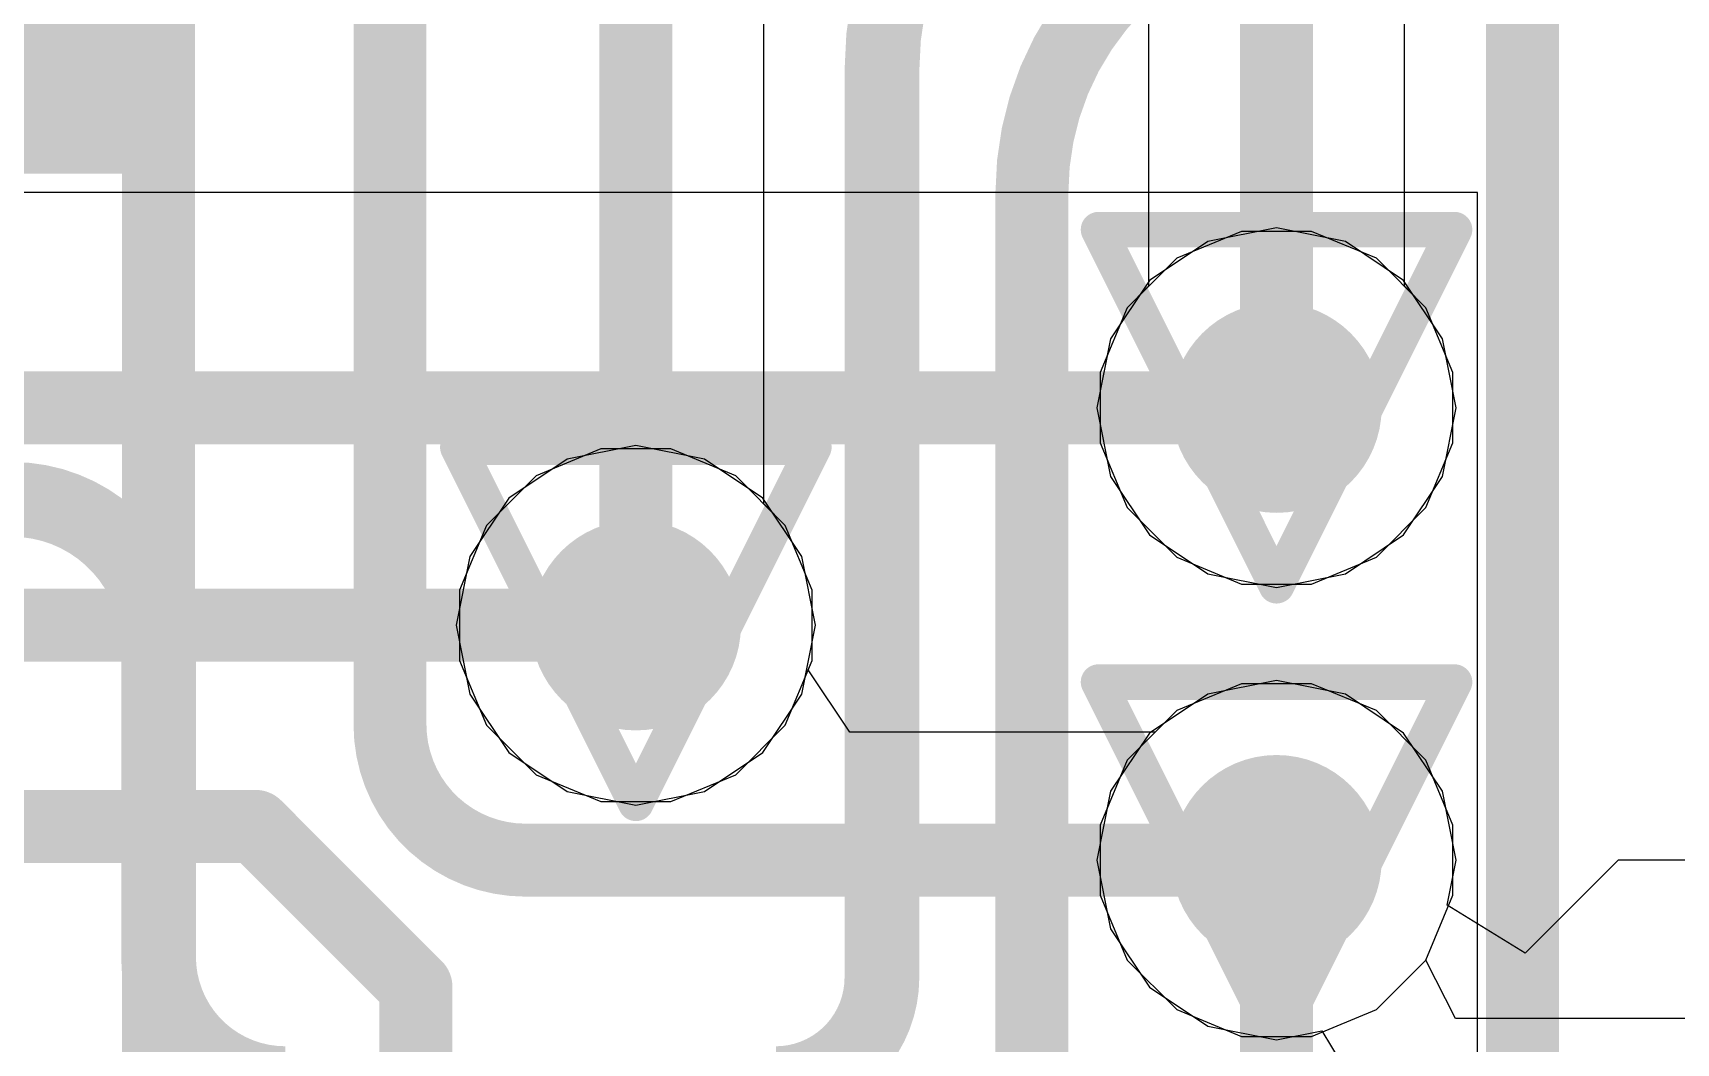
# Model space of a CAD drawing. Header units: inches. Extents: x -6 to 283, y -12 to 154.
# Drawn here: x 64.357 to 66.702, y -3.669 to -2.228 of the extents above; entities that cross this region are included whole.
import ezdxf

# ---------------------------------------------------------------- set-up
doc = ezdxf.new("R2010")
doc.units = ezdxf.units.IN
for name, color, linetype in [('Bottom Layer', 5, 'Continuous'), ('Bottom Overlay', 54, 'Continuous'), ('Bottom Paste', 16, 'Continuous'), ('Bottom Solder', 6, 'Continuous'), ('Drill Drawing', 1, 'Continuous'), ('GND-1', 16, 'Continuous'), ('GND-2', 90, 'Continuous'), ('GND-3', 216, 'Continuous'), ('GND-4', 54, 'Continuous'), ('PWR-1', 156, 'Continuous'), ('PWR-2', 130, 'Continuous'), ('Signal L1', 76, 'Continuous'), ('Signal L2', 6, 'Continuous'), ('Top Layer', 1, 'Continuous'), ('Via Holes', 16, 'Continuous')]:
    doc.layers.add(name, color=color, linetype=linetype)

# ---------------------------------------------------------------- blocks, each defined once
blk = doc.blocks.new('CAP_0201_B_348')
at = {"layer": 'Bottom Layer'}
for points in [[(-0.45, 0.15), (-0.15, 0.15), (-0.15, -0.15), (-0.45, -0.15)], [(0.15, 0.15), (0.45, 0.15), (0.45, -0.15), (0.15, -0.15)]]:
    blk.add_hatch(color=5, dxfattribs=at).paths.add_polyline_path(points)
at = {"layer": 'Bottom Paste'}
for points in [[(-0.45, 0.15), (-0.15, 0.15), (-0.15, -0.15), (-0.45, -0.15)], [(0.15, 0.15), (0.45, 0.15), (0.45, -0.15), (0.15, -0.15)]]:
    blk.add_hatch(color=16, dxfattribs=at).paths.add_polyline_path(points)
at = {"layer": 'Bottom Solder'}
for points in [[(-0.505, 0.205), (-0.095, 0.205), (-0.095, -0.205), (-0.505, -0.205)], [(0.095, 0.205), (0.505, 0.205), (0.505, -0.205), (0.095, -0.205)]]:
    blk.add_hatch(color=6, dxfattribs=at).paths.add_polyline_path(points)
at = {"layer": 'Bottom Overlay'}
for points in [[(-0.5334, 0.2286, 0.127, 0.127, 0), (-0.5334, -0.2286, 0.127, 0.127, 0)], [(-0.5334, 0.2286, 0.127, 0.127, 0), (-0.2032, 0.2286, 0.127, 0.127, 0)], [(0.2032, 0.2286, 0.127, 0.127, 0), (0.5334, 0.2286, 0.127, 0.127, 0)], [(0.5334, 0.2286, 0.127, 0.127, 0), (0.5334, -0.2286, 0.127, 0.127, 0)], [(-0.5334, -0.2286, 0.127, 0.127, 0), (-0.2032, -0.2286, 0.127, 0.127, 0)], [(0.2032, -0.2286, 0.127, 0.127, 0), (0.5334, -0.2286, 0.127, 0.127, 0)]]:
    blk.add_lwpolyline(points, format="xyseb", dxfattribs=at)
for points in [[(-0.5651, 0.2286, 0.0635, 0.0635, 1), (-0.5016, 0.2286, 0.0635, 0.0635, 1)], [(-0.5651, 0.2286, 0.0635, 0.0635, 1), (-0.5016, 0.2286, 0.0635, 0.0635, 1)], [(-0.2349, 0.2286, 0.0635, 0.0635, 1), (-0.1714, 0.2286, 0.0635, 0.0635, 1)], [(0.1714, 0.2286, 0.0635, 0.0635, 1), (0.2349, 0.2286, 0.0635, 0.0635, 1)], [(0.5016, 0.2286, 0.0635, 0.0635, 1), (0.5651, 0.2286, 0.0635, 0.0635, 1)], [(0.5016, 0.2286, 0.0635, 0.0635, 1), (0.5651, 0.2286, 0.0635, 0.0635, 1)], [(-0.5651, -0.2286, 0.0635, 0.0635, 1), (-0.5016, -0.2286, 0.0635, 0.0635, 1)], [(-0.5651, -0.2286, 0.0635, 0.0635, 1), (-0.5016, -0.2286, 0.0635, 0.0635, 1)], [(-0.2349, -0.2286, 0.0635, 0.0635, 1), (-0.1714, -0.2286, 0.0635, 0.0635, 1)], [(0.1714, -0.2286, 0.0635, 0.0635, 1), (0.2349, -0.2286, 0.0635, 0.0635, 1)], [(0.5016, -0.2286, 0.0635, 0.0635, 1), (0.5651, -0.2286, 0.0635, 0.0635, 1)], [(0.5016, -0.2286, 0.0635, 0.0635, 1), (0.5651, -0.2286, 0.0635, 0.0635, 1)]]:
    blk.add_lwpolyline(points, format="xyseb", close=True, dxfattribs=at)

msp = doc.modelspace()

# ---------------------------------------------------------------- hatches: boundary and pattern name
at = {"layer": 'Bottom Layer'}
h = msp.add_hatch(color=5, dxfattribs=at)
edge = h.paths.add_edge_path()
edge.add_arc((66.1318, -2.7623), 0.15, 0, 360)
h = msp.add_hatch(color=5, dxfattribs=at)
edge = h.paths.add_edge_path()
edge.add_arc((65.2174, -3.0727), 0.15, 0, 360)
h = msp.add_hatch(color=5, dxfattribs=at)
edge = h.paths.add_edge_path()
edge.add_arc((66.1318, -3.4078), 0.15, 0, 360)
at = {"layer": 'GND-1'}
h = msp.add_hatch(color=16, dxfattribs=at)
edge = h.paths.add_edge_path()
edge.add_arc((66.1318, -2.7623), 0.15, 0, 360)
h = msp.add_hatch(color=16, dxfattribs=at)
edge = h.paths.add_edge_path()
edge.add_arc((65.2174, -3.0727), 0.15, 0, 360)
h = msp.add_hatch(color=16, dxfattribs=at)
edge = h.paths.add_edge_path()
edge.add_arc((66.1318, -3.4078), 0.15, 0, 360)
at = {"layer": 'GND-2'}
h = msp.add_hatch(color=90, dxfattribs=at)
edge = h.paths.add_edge_path()
edge.add_arc((66.1318, -2.7623), 0.15, 0, 360)
h = msp.add_hatch(color=90, dxfattribs=at)
edge = h.paths.add_edge_path()
edge.add_arc((65.2174, -3.0727), 0.15, 0, 360)
h = msp.add_hatch(color=90, dxfattribs=at)
edge = h.paths.add_edge_path()
edge.add_arc((66.1318, -3.4078), 0.15, 0, 360)
at = {"layer": 'GND-3'}
h = msp.add_hatch(color=216, dxfattribs=at)
edge = h.paths.add_edge_path()
edge.add_arc((66.1318, -2.7623), 0.15, 0, 360)
h = msp.add_hatch(color=216, dxfattribs=at)
edge = h.paths.add_edge_path()
edge.add_arc((65.2174, -3.0727), 0.15, 0, 360)
h = msp.add_hatch(color=216, dxfattribs=at)
edge = h.paths.add_edge_path()
edge.add_arc((66.1318, -3.4078), 0.15, 0, 360)
at = {"layer": 'GND-4'}
h = msp.add_hatch(color=54, dxfattribs=at)
edge = h.paths.add_edge_path()
edge.add_arc((66.1318, -2.7623), 0.15, 0, 360)
h = msp.add_hatch(color=54, dxfattribs=at)
edge = h.paths.add_edge_path()
edge.add_arc((65.2174, -3.0727), 0.15, 0, 360)
h = msp.add_hatch(color=54, dxfattribs=at)
edge = h.paths.add_edge_path()
edge.add_arc((66.1318, -3.4078), 0.15, 0, 360)
at = {"layer": 'PWR-1'}
h = msp.add_hatch(color=156, dxfattribs=at)
edge = h.paths.add_edge_path()
edge.add_arc((66.1318, -2.7623), 0.15, 0, 360)
h = msp.add_hatch(color=156, dxfattribs=at)
edge = h.paths.add_edge_path()
edge.add_arc((65.2174, -3.0727), 0.15, 0, 360)
h = msp.add_hatch(color=156, dxfattribs=at)
edge = h.paths.add_edge_path()
edge.add_arc((66.1318, -3.4078), 0.15, 0, 360)
at = {"layer": 'PWR-2'}
h = msp.add_hatch(color=130, dxfattribs=at)
edge = h.paths.add_edge_path()
edge.add_arc((66.1318, -2.7623), 0.15, 0, 360)
h = msp.add_hatch(color=130, dxfattribs=at)
edge = h.paths.add_edge_path()
edge.add_arc((65.2174, -3.0727), 0.15, 0, 360)
h = msp.add_hatch(color=130, dxfattribs=at)
edge = h.paths.add_edge_path()
edge.add_arc((66.1318, -3.4078), 0.15, 0, 360)
at = {"layer": 'Signal L1'}
h = msp.add_hatch(color=76, dxfattribs=at)
edge = h.paths.add_edge_path()
edge.add_arc((66.1318, -2.7623), 0.15, 0, 360)
h = msp.add_hatch(color=76, dxfattribs=at)
edge = h.paths.add_edge_path()
edge.add_arc((65.2174, -3.0727), 0.15, 0, 360)
h = msp.add_hatch(color=76, dxfattribs=at)
edge = h.paths.add_edge_path()
edge.add_arc((66.1318, -3.4078), 0.15, 0, 360)
at = {"layer": 'Signal L2'}
h = msp.add_hatch(color=6, dxfattribs=at)
edge = h.paths.add_edge_path()
edge.add_arc((66.1318, -2.7623), 0.15, 0, 360)
h = msp.add_hatch(color=6, dxfattribs=at)
edge = h.paths.add_edge_path()
edge.add_arc((65.2174, -3.0727), 0.15, 0, 360)
h = msp.add_hatch(color=6, dxfattribs=at)
edge = h.paths.add_edge_path()
edge.add_arc((66.1318, -3.4078), 0.15, 0, 360)
at = {"layer": 'Top Layer'}
h = msp.add_hatch(color=1, dxfattribs=at)
edge = h.paths.add_edge_path()
edge.add_arc((66.1318, -2.7623), 0.15, 0, 360)
h = msp.add_hatch(color=1, dxfattribs=at)
edge = h.paths.add_edge_path()
edge.add_arc((65.2174, -3.0727), 0.15, 0, 360)
h = msp.add_hatch(color=1, dxfattribs=at)
edge = h.paths.add_edge_path()
edge.add_arc((66.1318, -3.4078), 0.15, 0, 360)
at = {"layer": 'Via Holes'}
h = msp.add_hatch(color=7, dxfattribs=at)
edge = h.paths.add_edge_path()
edge.add_arc((66.1318, -2.7623), 0.075, 0, 360)
h = msp.add_hatch(color=7, dxfattribs=at)
edge = h.paths.add_edge_path()
edge.add_arc((65.2174, -3.0727), 0.075, 0, 360)
h = msp.add_hatch(color=7, dxfattribs=at)
edge = h.paths.add_edge_path()
edge.add_arc((66.1318, -3.4078), 0.075, 0, 360)

# ---------------------------------------------------------------- linework, layer by layer
at = {"layer": 'Bottom Layer'}
for points in [[(66.483, -4.4821, 0.1041, 0.1041, 0), (66.483, 1.6585, 0.1041, 0.1041, 0)], [(65.5686, -2.2816, 0.1067, 0.1067, -0.198912), (65.7126, -1.934, 0.1067, 0.1067, 0)], [(65.7827, -2.4553, 0.1041, 0.1041, -0.198623), (65.9052, -2.1591, 0.1041, 0.1041, 0)], [(65.5686, -3.5753, 0.1067, 0.1067, 0), (65.5686, -2.2816, 0.1067, 0.1067, 0)], [(65.7827, -4.1951, 0.1041, 0.1041, 0), (65.7827, -2.4553, 0.1041, 0.1041, 0)], [(63.1529, -2.8931, 0.1067, 0.1067, 0), (64.3272, -2.8931, 0.1067, 0.1067, 0)], [(64.3272, -2.8931, 0.1067, 0.1067, -0.414214), (64.5362, -3.1021, 0.1067, 0.1067, 0)], [(64.5362, -3.5459, 0.1067, 0.1067, 0), (64.5362, -3.1021, 0.1067, 0.1067, 0)], [(64.7171, -3.7267, 0.1067, 0.1067, -0.414214), (64.5362, -3.5459, 0.1067, 0.1067, 0)], [(65.5686, -3.5753, 0.1067, 0.1067, -0.414214), (65.4172, -3.7267, 0.1067, 0.1067, 0)]]:
    msp.add_lwpolyline(points, format="xyseb", dxfattribs=at)
for points in [[(65.542, -2.2816, 0.0533, 0.0533, 1), (65.5953, -2.2816, 0.0533, 0.0533, 1)], [(65.542, -2.2816, 0.0533, 0.0533, 1), (65.5953, -2.2816, 0.0533, 0.0533, 1)], [(65.7566, -2.4553, 0.0521, 0.0521, 1), (65.8087, -2.4553, 0.0521, 0.0521, 1)], [(65.7566, -2.4553, 0.0521, 0.0521, 1), (65.8087, -2.4553, 0.0521, 0.0521, 1)], [(64.3005, -2.8931, 0.0533, 0.0533, 1), (64.3539, -2.8931, 0.0533, 0.0533, 1)], [(64.3005, -2.8931, 0.0533, 0.0533, 1), (64.3539, -2.8931, 0.0533, 0.0533, 1)], [(64.5096, -3.1021, 0.0533, 0.0533, 1), (64.5629, -3.1021, 0.0533, 0.0533, 1)], [(64.5096, -3.1021, 0.0533, 0.0533, 1), (64.5629, -3.1021, 0.0533, 0.0533, 1)], [(64.5096, -3.5459, 0.0533, 0.0533, 1), (64.5629, -3.5459, 0.0533, 0.0533, 1)], [(64.5096, -3.5459, 0.0533, 0.0533, 1), (64.5629, -3.5459, 0.0533, 0.0533, 1)], [(65.542, -3.5753, 0.0533, 0.0533, 1), (65.5953, -3.5753, 0.0533, 0.0533, 1)], [(65.542, -3.5753, 0.0533, 0.0533, 1), (65.5953, -3.5753, 0.0533, 0.0533, 1)]]:
    msp.add_lwpolyline(points, format="xyseb", close=True, dxfattribs=at)
at = {"layer": 'Drill Drawing'}
for points in [[(65.8778, -2.5083, 0.0508, 0.0508, 0), (66.3858, -2.5083, 0.0508, 0.0508, 0)], [(65.8778, -2.5083, 0.0508, 0.0508, 0), (66.1318, -3.0163, 0.0508, 0.0508, 0)], [(66.1318, -3.0163, 0.0508, 0.0508, 0), (66.3858, -2.5083, 0.0508, 0.0508, 0)], [(64.9634, -2.8187, 0.0508, 0.0508, 0), (65.4714, -2.8187, 0.0508, 0.0508, 0)], [(64.9634, -2.8187, 0.0508, 0.0508, 0), (65.2174, -3.3267, 0.0508, 0.0508, 0)], [(65.2174, -3.3267, 0.0508, 0.0508, 0), (65.4714, -2.8187, 0.0508, 0.0508, 0)], [(65.8778, -3.1538, 0.0508, 0.0508, 0), (66.3858, -3.1538, 0.0508, 0.0508, 0)], [(65.8778, -3.1538, 0.0508, 0.0508, 0), (66.1318, -3.6618, 0.0508, 0.0508, 0)], [(66.1318, -3.6618, 0.0508, 0.0508, 0), (66.3858, -3.1538, 0.0508, 0.0508, 0)]]:
    msp.add_lwpolyline(points, format="xyseb", dxfattribs=at)
for points in [[(65.8651, -2.5083, 0.0254, 0.0254, 1), (65.8905, -2.5083, 0.0254, 0.0254, 1)], [(65.8651, -2.5083, 0.0254, 0.0254, 1), (65.8905, -2.5083, 0.0254, 0.0254, 1)], [(66.3731, -2.5083, 0.0254, 0.0254, 1), (66.3985, -2.5083, 0.0254, 0.0254, 1)], [(66.3731, -2.5083, 0.0254, 0.0254, 1), (66.3985, -2.5083, 0.0254, 0.0254, 1)], [(64.9507, -2.8187, 0.0254, 0.0254, 1), (64.9761, -2.8187, 0.0254, 0.0254, 1)], [(64.9507, -2.8187, 0.0254, 0.0254, 1), (64.9761, -2.8187, 0.0254, 0.0254, 1)], [(65.4587, -2.8187, 0.0254, 0.0254, 1), (65.4841, -2.8187, 0.0254, 0.0254, 1)], [(65.4587, -2.8187, 0.0254, 0.0254, 1), (65.4841, -2.8187, 0.0254, 0.0254, 1)], [(66.1191, -3.0163, 0.0254, 0.0254, 1), (66.1445, -3.0163, 0.0254, 0.0254, 1)], [(66.1191, -3.0163, 0.0254, 0.0254, 1), (66.1445, -3.0163, 0.0254, 0.0254, 1)], [(65.8651, -3.1538, 0.0254, 0.0254, 1), (65.8905, -3.1538, 0.0254, 0.0254, 1)], [(65.8651, -3.1538, 0.0254, 0.0254, 1), (65.8905, -3.1538, 0.0254, 0.0254, 1)], [(66.3731, -3.1538, 0.0254, 0.0254, 1), (66.3985, -3.1538, 0.0254, 0.0254, 1)], [(66.3731, -3.1538, 0.0254, 0.0254, 1), (66.3985, -3.1538, 0.0254, 0.0254, 1)], [(65.2047, -3.3267, 0.0254, 0.0254, 1), (65.2301, -3.3267, 0.0254, 0.0254, 1)], [(65.2047, -3.3267, 0.0254, 0.0254, 1), (65.2301, -3.3267, 0.0254, 0.0254, 1)], [(66.1191, -3.6618, 0.0254, 0.0254, 1), (66.1445, -3.6618, 0.0254, 0.0254, 1)], [(66.1191, -3.6618, 0.0254, 0.0254, 1), (66.1445, -3.6618, 0.0254, 0.0254, 1)]]:
    msp.add_lwpolyline(points, format="xyseb", close=True, dxfattribs=at)
at = {"layer": 'GND-1'}
for p, q in [((66.0818, -2.5107), (65.9893, -2.549)), ((66.1818, -2.5107), (66.0818, -2.5107)), ((66.2743, -2.549), (66.1818, -2.5107)), ((65.9893, -2.549), (65.9185, -2.6198)), ((66.3451, -2.6198), (66.2743, -2.549)), ((65.9185, -2.6198), (65.8802, -2.7123)), ((66.3834, -2.7123), (66.3451, -2.6198)), ((65.8802, -2.7123), (65.8802, -2.8123)), ((66.3834, -2.8123), (66.3834, -2.7123)), ((65.8802, -2.8123), (65.9185, -2.9048)), ((66.3451, -2.9048), (66.3834, -2.8123)), ((65.1674, -2.8211), (65.0749, -2.8594)), ((65.2674, -2.8211), (65.1674, -2.8211)), ((65.3599, -2.8594), (65.2674, -2.8211)), ((65.0749, -2.8594), (65.0041, -2.9302)), ((65.4307, -2.9302), (65.3599, -2.8594)), ((65.9185, -2.9048), (65.9893, -2.9756)), ((66.2743, -2.9756), (66.3451, -2.9048)), ((65.0041, -2.9302), (64.9658, -3.0227)), ((65.469, -3.0227), (65.4307, -2.9302)), ((65.9893, -2.9756), (66.0818, -3.0139)), ((66.1818, -3.0139), (66.2743, -2.9756)), ((64.9658, -3.0227), (64.9658, -3.1228)), ((65.469, -3.1228), (65.469, -3.0227)), ((66.0818, -3.0139), (66.1818, -3.0139)), ((64.9658, -3.1228), (65.0041, -3.2152)), ((65.4307, -3.2152), (65.469, -3.1228)), ((66.0818, -3.1562), (65.9893, -3.1945)), ((66.1818, -3.1562), (66.0818, -3.1562)), ((66.2743, -3.1945), (66.1818, -3.1562)), ((65.9893, -3.1945), (65.9185, -3.2653)), ((66.3451, -3.2653), (66.2743, -3.1945)), ((65.0041, -3.2152), (65.0749, -3.286)), ((65.3599, -3.286), (65.4307, -3.2152)), ((65.9185, -3.2653), (65.8802, -3.3577)), ((66.3834, -3.3577), (66.3451, -3.2653)), ((65.0749, -3.286), (65.1674, -3.3243)), ((65.2674, -3.3243), (65.3599, -3.286)), ((65.1674, -3.3243), (65.2674, -3.3243)), ((65.8802, -3.3577), (65.8802, -3.4578)), ((66.3834, -3.4578), (66.3834, -3.3577)), ((65.8802, -3.4578), (65.9185, -3.5503)), ((66.3451, -3.5503), (66.3834, -3.4578)), ((65.9185, -3.5503), (65.9893, -3.6211)), ((66.2743, -3.6211), (66.3451, -3.5503)), ((65.9893, -3.6211), (66.0818, -3.6594)), ((66.1818, -3.6594), (66.2743, -3.6211)), ((66.0818, -3.6594), (66.1818, -3.6594))]:
    msp.add_line(p, q, dxfattribs=at)
at = {"layer": 'GND-2'}
for p, q in [((66.0818, -2.5107), (65.9893, -2.549)), ((66.1818, -2.5107), (66.0818, -2.5107)), ((66.2743, -2.549), (66.1818, -2.5107)), ((65.9893, -2.549), (65.9185, -2.6198)), ((66.3451, -2.6198), (66.2743, -2.549)), ((65.9185, -2.6198), (65.8802, -2.7123)), ((66.3834, -2.7123), (66.3451, -2.6198)), ((65.8802, -2.7123), (65.8802, -2.8123)), ((66.3834, -2.8123), (66.3834, -2.7123)), ((65.8802, -2.8123), (65.9185, -2.9048)), ((66.3451, -2.9048), (66.3834, -2.8123)), ((65.1674, -2.8211), (65.0749, -2.8594)), ((65.2674, -2.8211), (65.1674, -2.8211)), ((65.3599, -2.8594), (65.2674, -2.8211)), ((65.0749, -2.8594), (65.0041, -2.9302)), ((65.4307, -2.9302), (65.3599, -2.8594)), ((65.9185, -2.9048), (65.9893, -2.9756)), ((66.2743, -2.9756), (66.3451, -2.9048)), ((65.0041, -2.9302), (64.9658, -3.0227)), ((65.469, -3.0227), (65.4307, -2.9302)), ((65.9893, -2.9756), (66.0818, -3.0139)), ((66.1818, -3.0139), (66.2743, -2.9756)), ((64.9658, -3.0227), (64.9658, -3.1228)), ((65.469, -3.1228), (65.469, -3.0227)), ((66.0818, -3.0139), (66.1818, -3.0139)), ((64.9658, -3.1228), (65.0041, -3.2152)), ((65.4307, -3.2152), (65.469, -3.1228)), ((66.0818, -3.1562), (65.9893, -3.1945)), ((66.1818, -3.1562), (66.0818, -3.1562)), ((66.2743, -3.1945), (66.1818, -3.1562)), ((65.9893, -3.1945), (65.9185, -3.2653)), ((66.3451, -3.2653), (66.2743, -3.1945)), ((65.0041, -3.2152), (65.0749, -3.286)), ((65.3599, -3.286), (65.4307, -3.2152)), ((65.9185, -3.2653), (65.8802, -3.3577)), ((66.3834, -3.3577), (66.3451, -3.2653)), ((65.0749, -3.286), (65.1674, -3.3243)), ((65.2674, -3.3243), (65.3599, -3.286)), ((65.1674, -3.3243), (65.2674, -3.3243)), ((65.8802, -3.3577), (65.8802, -3.4578)), ((66.3834, -3.4578), (66.3834, -3.3577)), ((65.8802, -3.4578), (65.9185, -3.5503)), ((66.3451, -3.5503), (66.3834, -3.4578)), ((65.9185, -3.5503), (65.9893, -3.6211)), ((66.2743, -3.6211), (66.3451, -3.5503)), ((65.9893, -3.6211), (66.0818, -3.6594)), ((66.1818, -3.6594), (66.2743, -3.6211)), ((66.0818, -3.6594), (66.1818, -3.6594))]:
    msp.add_line(p, q, dxfattribs=at)
at = {"layer": 'GND-3'}
for p, q in [((66.0818, -2.5107), (65.9893, -2.549)), ((66.1818, -2.5107), (66.0818, -2.5107)), ((66.2743, -2.549), (66.1818, -2.5107)), ((65.9893, -2.549), (65.9185, -2.6198)), ((66.3451, -2.6198), (66.2743, -2.549)), ((65.9185, -2.6198), (65.8802, -2.7123)), ((66.3834, -2.7123), (66.3451, -2.6198)), ((65.8802, -2.7123), (65.8802, -2.8123)), ((66.3834, -2.8123), (66.3834, -2.7123)), ((65.8802, -2.8123), (65.9185, -2.9048)), ((66.3451, -2.9048), (66.3834, -2.8123)), ((65.1674, -2.8211), (65.0749, -2.8594)), ((65.2674, -2.8211), (65.1674, -2.8211)), ((65.3599, -2.8594), (65.2674, -2.8211)), ((65.0749, -2.8594), (65.0041, -2.9302)), ((65.4307, -2.9302), (65.3599, -2.8594)), ((65.9185, -2.9048), (65.9893, -2.9756)), ((66.2743, -2.9756), (66.3451, -2.9048)), ((65.0041, -2.9302), (64.9658, -3.0227)), ((65.469, -3.0227), (65.4307, -2.9302)), ((65.9893, -2.9756), (66.0818, -3.0139)), ((66.1818, -3.0139), (66.2743, -2.9756)), ((64.9658, -3.0227), (64.9658, -3.1228)), ((65.469, -3.1228), (65.469, -3.0227)), ((66.0818, -3.0139), (66.1818, -3.0139)), ((64.9658, -3.1228), (65.0041, -3.2152)), ((65.4307, -3.2152), (65.469, -3.1228)), ((66.0818, -3.1562), (65.9893, -3.1945)), ((66.1818, -3.1562), (66.0818, -3.1562)), ((66.2743, -3.1945), (66.1818, -3.1562)), ((65.9893, -3.1945), (65.9185, -3.2653)), ((66.3451, -3.2653), (66.2743, -3.1945)), ((65.0041, -3.2152), (65.0749, -3.286)), ((65.3599, -3.286), (65.4307, -3.2152)), ((65.9185, -3.2653), (65.8802, -3.3577)), ((66.3834, -3.3577), (66.3451, -3.2653)), ((65.0749, -3.286), (65.1674, -3.3243)), ((65.2674, -3.3243), (65.3599, -3.286)), ((65.1674, -3.3243), (65.2674, -3.3243)), ((65.8802, -3.3577), (65.8802, -3.4578)), ((66.3834, -3.4578), (66.3834, -3.3577)), ((65.8802, -3.4578), (65.9185, -3.5503)), ((66.3451, -3.5503), (66.3834, -3.4578)), ((65.9185, -3.5503), (65.9893, -3.6211)), ((66.2743, -3.6211), (66.3451, -3.5503)), ((65.9893, -3.6211), (66.0818, -3.6594)), ((66.1818, -3.6594), (66.2743, -3.6211)), ((66.0818, -3.6594), (66.1818, -3.6594))]:
    msp.add_line(p, q, dxfattribs=at)
at = {"layer": 'GND-4'}
for p, q in [((66.0818, -2.5107), (65.9893, -2.549)), ((66.1818, -2.5107), (66.0818, -2.5107)), ((66.2743, -2.549), (66.1818, -2.5107)), ((65.9893, -2.549), (65.9185, -2.6198)), ((66.3451, -2.6198), (66.2743, -2.549)), ((65.9185, -2.6198), (65.8802, -2.7123)), ((66.3834, -2.7123), (66.3451, -2.6198)), ((65.8802, -2.7123), (65.8802, -2.8123)), ((66.3834, -2.8123), (66.3834, -2.7123)), ((65.8802, -2.8123), (65.9185, -2.9048)), ((66.3451, -2.9048), (66.3834, -2.8123)), ((65.1674, -2.8211), (65.0749, -2.8594)), ((65.2674, -2.8211), (65.1674, -2.8211)), ((65.3599, -2.8594), (65.2674, -2.8211)), ((65.0749, -2.8594), (65.0041, -2.9302)), ((65.4307, -2.9302), (65.3599, -2.8594)), ((65.9185, -2.9048), (65.9893, -2.9756)), ((66.2743, -2.9756), (66.3451, -2.9048)), ((65.0041, -2.9302), (64.9658, -3.0227)), ((65.469, -3.0227), (65.4307, -2.9302)), ((65.9893, -2.9756), (66.0818, -3.0139)), ((66.1818, -3.0139), (66.2743, -2.9756)), ((64.9658, -3.0227), (64.9658, -3.1228)), ((65.469, -3.1228), (65.469, -3.0227)), ((66.0818, -3.0139), (66.1818, -3.0139)), ((64.9658, -3.1228), (65.0041, -3.2152)), ((65.4307, -3.2152), (65.469, -3.1228)), ((66.0818, -3.1562), (65.9893, -3.1945)), ((66.1818, -3.1562), (66.0818, -3.1562)), ((66.2743, -3.1945), (66.1818, -3.1562)), ((65.9893, -3.1945), (65.9185, -3.2653)), ((66.3451, -3.2653), (66.2743, -3.1945)), ((65.0041, -3.2152), (65.0749, -3.286)), ((65.3599, -3.286), (65.4307, -3.2152)), ((65.9185, -3.2653), (65.8802, -3.3577)), ((66.3834, -3.3577), (66.3451, -3.2653)), ((65.0749, -3.286), (65.1674, -3.3243)), ((65.2674, -3.3243), (65.3599, -3.286)), ((65.1674, -3.3243), (65.2674, -3.3243)), ((65.8802, -3.3577), (65.8802, -3.4578)), ((66.3834, -3.4578), (66.3834, -3.3577)), ((65.8802, -3.4578), (65.9185, -3.5503)), ((66.3451, -3.5503), (66.3834, -3.4578)), ((65.9185, -3.5503), (65.9893, -3.6211)), ((66.2743, -3.6211), (66.3451, -3.5503)), ((65.9893, -3.6211), (66.0818, -3.6594)), ((66.1818, -3.6594), (66.2743, -3.6211)), ((66.0818, -3.6594), (66.1818, -3.6594))]:
    msp.add_line(p, q, dxfattribs=at)
at = {"layer": 'PWR-1'}
for p, q in [((66.1318, -2.5058), (66.0336, -2.5253)), ((66.23, -2.5253), (66.1318, -2.5058)), ((66.0336, -2.5253), (65.9504, -2.5809)), ((66.3132, -2.5809), (66.23, -2.5253)), ((65.9504, -2.5809), (65.8948, -2.6641)), ((66.3688, -2.6641), (66.3132, -2.5809)), ((65.8948, -2.6641), (65.8753, -2.7623)), ((66.3883, -2.7623), (66.3688, -2.6641)), ((65.8753, -2.7623), (65.8948, -2.8605)), ((66.3688, -2.8605), (66.3883, -2.7623)), ((65.1192, -2.8357), (65.036, -2.8913)), ((65.2174, -2.8162), (65.1192, -2.8357)), ((65.3156, -2.8357), (65.2174, -2.8162)), ((65.3988, -2.8913), (65.3156, -2.8357)), ((65.8948, -2.8605), (65.9504, -2.9437)), ((66.3132, -2.9437), (66.3688, -2.8605)), ((65.036, -2.8913), (64.9804, -2.9745)), ((65.4544, -2.9745), (65.3988, -2.8913)), ((65.9504, -2.9437), (66.0336, -2.9993)), ((66.23, -2.9993), (66.3132, -2.9437)), ((64.9804, -2.9745), (64.9609, -3.0727)), ((65.4739, -3.0727), (65.4544, -2.9745)), ((66.0336, -2.9993), (66.1318, -3.0188)), ((66.1318, -3.0188), (66.23, -2.9993)), ((64.9609, -3.0727), (64.9804, -3.1709)), ((65.4544, -3.1709), (65.4739, -3.0727)), ((66.1318, -3.1513), (66.0336, -3.1708)), ((66.23, -3.1708), (66.1318, -3.1513)), ((64.9804, -3.1709), (65.036, -3.2541)), ((65.3988, -3.2541), (65.4544, -3.1709)), ((66.0336, -3.1708), (65.9504, -3.2264)), ((66.3132, -3.2264), (66.23, -3.1708)), ((65.9504, -3.2264), (65.8948, -3.3096)), ((66.3688, -3.3096), (66.3132, -3.2264)), ((65.036, -3.2541), (65.1192, -3.3097)), ((65.3156, -3.3097), (65.3988, -3.2541)), ((65.1192, -3.3097), (65.2174, -3.3292)), ((65.2174, -3.3292), (65.3156, -3.3097)), ((65.8948, -3.3096), (65.8753, -3.4078)), ((66.3883, -3.4078), (66.3688, -3.3096)), ((65.8753, -3.4078), (65.8948, -3.506)), ((66.3755, -3.4722), (66.3883, -3.4078)), ((66.6196, -3.4078), (66.4868, -3.5405)), ((79.5226, -3.4078), (66.6196, -3.4078)), ((66.4868, -3.5405), (66.3755, -3.4722)), ((65.8948, -3.506), (65.9504, -3.5892)), ((65.9504, -3.5892), (66.0336, -3.6448)), ((66.0336, -3.6448), (66.1318, -3.6643)), ((66.1318, -3.6643), (66.1962, -3.6515)), ((66.1962, -3.6515), (66.2646, -3.7628))]:
    msp.add_line(p, q, dxfattribs=at)
at = {"layer": 'PWR-2'}
for p, q in [((66.4186, -2.4553), (63.9256, -2.4553)), ((66.4186, -6.5114), (66.4186, -2.4553))]:
    msp.add_line(p, q, dxfattribs=at)
for points in [[(62.9136, -2.7623, 0.1041, 0.1041, 0), (66.1318, -2.7623, 0.1041, 0.1041, 0)], [(62.8424, -3.0727, 0.1041, 0.1041, 0), (65.2174, -3.0727, 0.1041, 0.1041, 0)], [(62.7553, -3.3596, 0.1041, 0.1041, 0), (64.6745, -3.3596, 0.1041, 0.1041, 0)], [(64.6745, -3.3596, 0.1041, 0.1041, 0), (64.9035, -3.5887, 0.1041, 0.1041, 0)], [(66.1318, -4.8019, 0.1041, 0.1041, 0), (66.1318, -3.4078, 0.1041, 0.1041, 0)], [(64.9035, -4.0506, 0.1041, 0.1041, 0), (64.9035, -3.5887, 0.1041, 0.1041, 0)]]:
    msp.add_lwpolyline(points, format="xyseb", dxfattribs=at)
for points in [[(66.1058, -2.7623, 0.0521, 0.0521, 1), (66.1578, -2.7623, 0.0521, 0.0521, 1)], [(65.1914, -3.0727, 0.0521, 0.0521, 1), (65.2434, -3.0727, 0.0521, 0.0521, 1)], [(64.6485, -3.3596, 0.0521, 0.0521, 1), (64.7005, -3.3596, 0.0521, 0.0521, 1)], [(64.6485, -3.3596, 0.0521, 0.0521, 1), (64.7005, -3.3596, 0.0521, 0.0521, 1)], [(66.1058, -3.4078, 0.0521, 0.0521, 1), (66.1578, -3.4078, 0.0521, 0.0521, 1)], [(64.8775, -3.5887, 0.0521, 0.0521, 1), (64.9296, -3.5887, 0.0521, 0.0521, 1)], [(64.8775, -3.5887, 0.0521, 0.0521, 1), (64.9296, -3.5887, 0.0521, 0.0521, 1)]]:
    msp.add_lwpolyline(points, format="xyseb", close=True, dxfattribs=at)
at = {"layer": 'Signal L2'}
for p, q in [((66.0818, -2.5107), (65.9893, -2.549)), ((66.1818, -2.5107), (66.0818, -2.5107)), ((66.2743, -2.549), (66.1818, -2.5107)), ((65.9893, -2.549), (65.9185, -2.6198)), ((66.3451, -2.6198), (66.2743, -2.549)), ((65.9185, -2.6198), (65.8802, -2.7123)), ((66.3834, -2.7123), (66.3451, -2.6198)), ((65.8802, -2.7123), (65.8802, -2.8123)), ((66.3834, -2.8123), (66.3834, -2.7123)), ((65.8802, -2.8123), (65.9185, -2.9048)), ((66.3451, -2.9048), (66.3834, -2.8123)), ((65.1674, -2.8211), (65.0749, -2.8594)), ((65.2674, -2.8211), (65.1674, -2.8211)), ((65.3599, -2.8594), (65.2674, -2.8211)), ((65.0749, -2.8594), (65.0041, -2.9302)), ((65.4307, -2.9302), (65.3599, -2.8594)), ((65.9185, -2.9048), (65.9893, -2.9756)), ((66.2743, -2.9756), (66.3451, -2.9048)), ((65.0041, -2.9302), (64.9658, -3.0227)), ((65.469, -3.0227), (65.4307, -2.9302)), ((65.9893, -2.9756), (66.0818, -3.0139)), ((66.1818, -3.0139), (66.2743, -2.9756)), ((64.9658, -3.0227), (64.9658, -3.1228)), ((65.469, -3.1228), (65.469, -3.0227)), ((66.0818, -3.0139), (66.1818, -3.0139)), ((64.9658, -3.1228), (65.0041, -3.2152)), ((65.4307, -3.2152), (65.469, -3.1228)), ((66.0818, -3.1562), (65.9893, -3.1945)), ((66.1818, -3.1562), (66.0818, -3.1562)), ((66.2743, -3.1945), (66.1818, -3.1562)), ((65.9893, -3.1945), (65.9185, -3.2653)), ((66.3451, -3.2653), (66.2743, -3.1945)), ((65.0041, -3.2152), (65.0749, -3.286)), ((65.3599, -3.286), (65.4307, -3.2152)), ((65.9185, -3.2653), (65.8802, -3.3577)), ((66.3834, -3.3577), (66.3451, -3.2653)), ((65.0749, -3.286), (65.1674, -3.3243)), ((65.2674, -3.3243), (65.3599, -3.286)), ((65.1674, -3.3243), (65.2674, -3.3243)), ((65.8802, -3.3577), (65.8802, -3.4578)), ((66.3834, -3.4578), (66.3834, -3.3577)), ((65.8802, -3.4578), (65.9185, -3.5503)), ((66.3451, -3.5503), (66.3834, -3.4578)), ((65.9185, -3.5503), (65.9893, -3.6211)), ((66.2743, -3.6211), (66.3451, -3.5503)), ((65.9893, -3.6211), (66.0818, -3.6594)), ((66.1818, -3.6594), (66.2743, -3.6211)), ((66.0818, -3.6594), (66.1818, -3.6594))]:
    msp.add_line(p, q, dxfattribs=at)
at = {"layer": 'Top Layer'}
for p, q in [((65.4, -2.8995), (65.4, -0.9211)), ((65.9492, -0.9211), (65.9492, -2.5891)), ((66.3144, -2.5891), (66.3144, -0.9211)), ((65.9492, -2.5891), (65.9185, -2.6198)), ((66.3451, -2.6198), (66.3144, -2.5891)), ((65.9185, -2.6198), (65.8802, -2.7123)), ((66.3834, -2.7123), (66.3451, -2.6198)), ((65.8802, -2.7123), (65.8802, -2.8123)), ((66.3834, -2.8123), (66.3834, -2.7123)), ((65.8802, -2.8123), (65.9185, -2.9048)), ((66.3451, -2.9048), (66.3834, -2.8123)), ((65.4307, -2.9302), (65.4, -2.8995)), ((65.9185, -2.9048), (65.9893, -2.9756)), ((66.2743, -2.9756), (66.3451, -2.9048)), ((65.469, -3.0227), (65.4307, -2.9302)), ((65.9893, -2.9756), (66.0818, -3.0139)), ((66.1818, -3.0139), (66.2743, -2.9756)), ((65.469, -3.1228), (65.469, -3.0227)), ((66.0818, -3.0139), (66.1818, -3.0139)), ((65.4634, -3.1363), (65.469, -3.1228)), ((65.5228, -3.2252), (65.4634, -3.1363)), ((66.0818, -3.1562), (65.9893, -3.1945)), ((66.1818, -3.1562), (66.0818, -3.1562)), ((66.2743, -3.1945), (66.1818, -3.1562)), ((65.9893, -3.1945), (65.9586, -3.2252)), ((66.3451, -3.2653), (66.2743, -3.1945)), ((65.9586, -3.2252), (65.5228, -3.2252)), ((66.3834, -3.3577), (66.3451, -3.2653)), ((66.3834, -3.4578), (66.3834, -3.3577)), ((66.3451, -3.5503), (66.3834, -3.4578)), ((66.3872, -3.6339), (66.3451, -3.5503)), ((67.0531, -3.6339), (66.3872, -3.6339))]:
    msp.add_line(p, q, dxfattribs=at)
for points in [[(66.1318, -2.7623, 0.1041, 0.1041, 0), (66.1318, 0.0327, 0.1041, 0.1041, 0)], [(65.2174, -3.0727, 0.1041, 0.1041, 0), (65.2174, -0.0537, 0.1041, 0.1041, 0)], [(64.8665, -3.2144, 0.1041, 0.1041, 0), (64.8665, -0.2668, 0.1041, 0.1041, 0)], [(64.5362, -3.8933, 0.1041, 0.1041, 0), (64.5362, -0.5661, 0.1041, 0.1041, 0)], [(65.0599, -3.4078, 0.1041, 0.1041, -0.414214), (64.8665, -3.2144, 0.1041, 0.1041, 0)], [(65.0599, -3.4078, 0.1041, 0.1041, 0), (66.1318, -3.4078, 0.1041, 0.1041, 0)]]:
    msp.add_lwpolyline(points, format="xyseb", dxfattribs=at)
for points in [[(66.1058, -2.7623, 0.0521, 0.0521, 1), (66.1578, -2.7623, 0.0521, 0.0521, 1)], [(65.1914, -3.0727, 0.0521, 0.0521, 1), (65.2434, -3.0727, 0.0521, 0.0521, 1)], [(64.8405, -3.2144, 0.0521, 0.0521, 1), (64.8925, -3.2144, 0.0521, 0.0521, 1)], [(64.8405, -3.2144, 0.0521, 0.0521, 1), (64.8925, -3.2144, 0.0521, 0.0521, 1)], [(65.0339, -3.4078, 0.0521, 0.0521, 1), (65.086, -3.4078, 0.0521, 0.0521, 1)], [(65.0339, -3.4078, 0.0521, 0.0521, 1), (65.086, -3.4078, 0.0521, 0.0521, 1)], [(66.1058, -3.4078, 0.0521, 0.0521, 1), (66.1578, -3.4078, 0.0521, 0.0521, 1)]]:
    msp.add_lwpolyline(points, format="xyseb", close=True, dxfattribs=at)

# ---------------------------------------------------------------- block references
at = {"rotation": 90}
msp.add_blockref('CAP_0201_B_348', (64.2722, -1.8316), dxfattribs=at)

doc.saveas('drawing.dxf')
